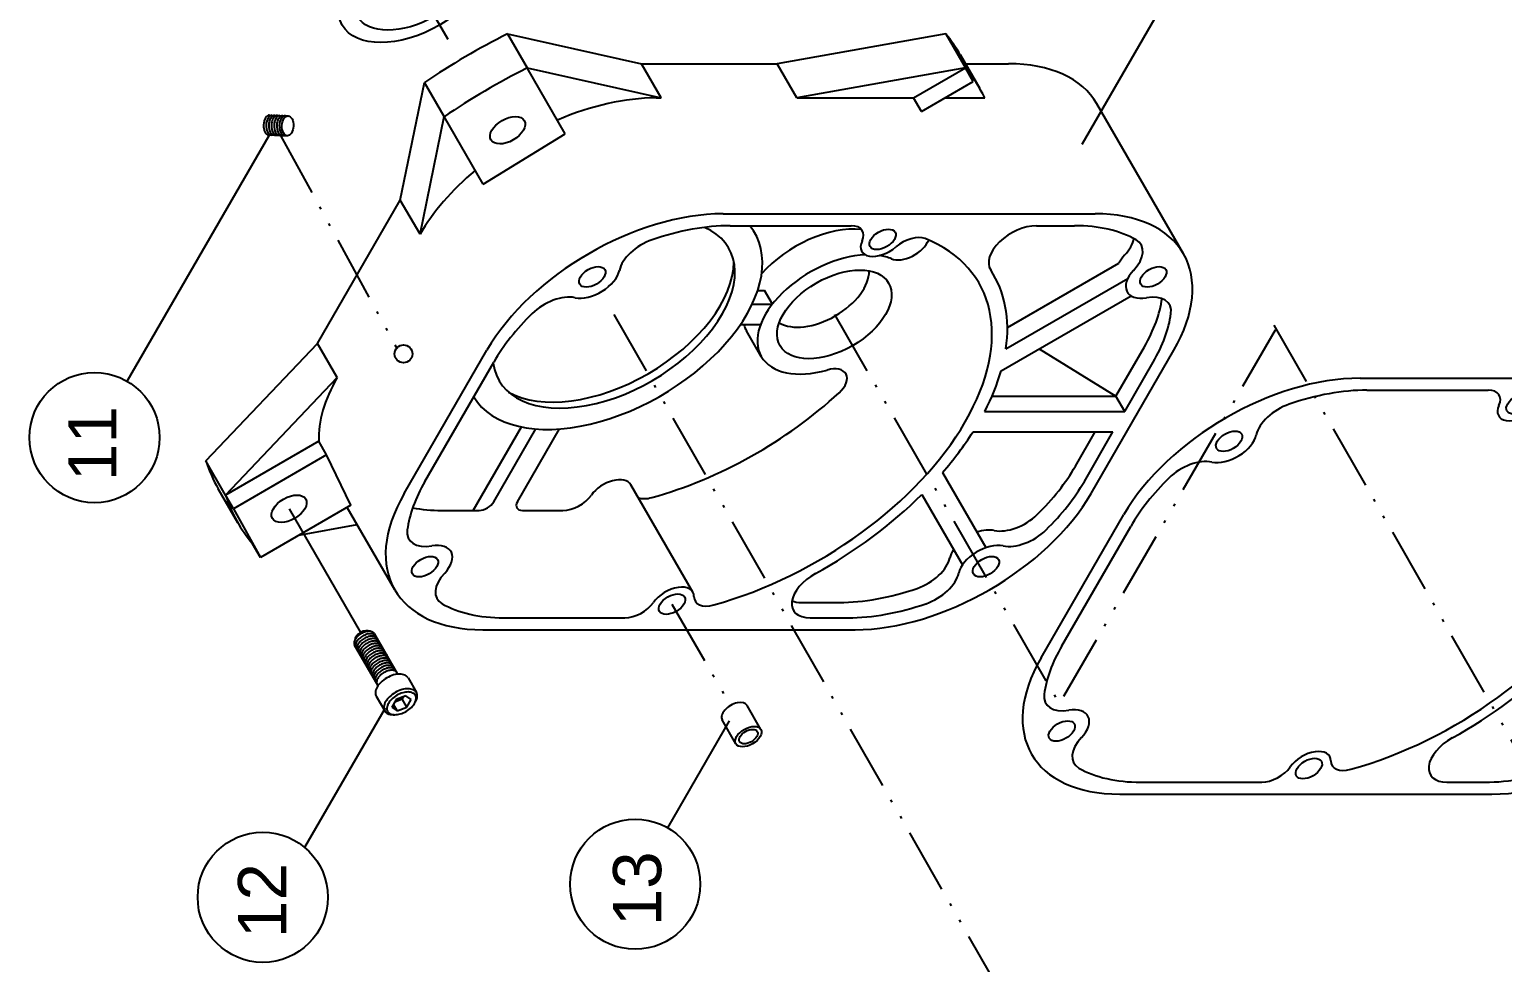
# Model space of a CAD drawing. Extents: x -1737 to 27, y -852 to 1643.
# Drawn here: x -1344 to -733, y 291 to 678 of the extents above; entities that cross this region are included whole.
import ezdxf

# ---------------------------------------------------------------- set-up
doc = ezdxf.new("R2010")
doc.units = 0
doc.header["$LTSCALE"] = 1.5
doc.linetypes.add('ACAD_ISO12W100', pattern=[22, 12, -3, 0.5, -3, 0.5, -3])
doc.layers.get('0').update_dxf_attribs({"linetype": 'CONTINUOUS'})
doc.layers.add('2', color=5, linetype='ACAD_ISO12W100')
doc.styles.add('TXT', font='arial.ttf', dxfattribs={"height": 3.5})

# ---------------------------------------------------------------- blocks, each defined once
blk = doc.blocks.new('ELIPPSE')
at = {"color": 0, "linetype": 'ByBlock'}
blk.add_circle((0, 0), 1, dxfattribs=at)
blk = doc.blocks.new('ELARC160')
at = {"color": 0, "linetype": 'ByBlock'}
blk.add_arc((0, 0), 1, 0, 180, dxfattribs=at)
blk = doc.blocks.new('ELARC161')
at = {"color": 0, "linetype": 'ByBlock'}
blk.add_arc((0, 0), 1, 0, 180, dxfattribs=at)
blk = doc.blocks.new('ELARC162')
at = {"color": 0, "linetype": 'ByBlock'}
blk.add_arc((0, 0), 1, 0, 180, dxfattribs=at)
blk = doc.blocks.new('ELARC163')
at = {"color": 0, "linetype": 'ByBlock'}
blk.add_arc((0, 0), 1, 0, 180, dxfattribs=at)
blk = doc.blocks.new('ELARC164')
at = {"color": 0, "linetype": 'ByBlock'}
blk.add_arc((0, 0), 1, 0, 180, dxfattribs=at)
blk = doc.blocks.new('ELARC158')
at = {"color": 0, "linetype": 'ByBlock'}
blk.add_arc((0, 0), 1, 0, 180, dxfattribs=at)
blk = doc.blocks.new('ELARC159')
at = {"color": 0, "linetype": 'ByBlock'}
blk.add_arc((0, 0), 1, 0, 180, dxfattribs=at)
blk = doc.blocks.new('A$C5F650D41')
for p, q in [((0.1, 9.4), (0, 40.1)), ((33.1, 9.6), (33, 40.3))]:
    blk.add_line(p, q)
at = {"xscale": 16.49999999999998, "yscale": 9.526279441628857, "rotation": 180.2752886272634}
for name, p in [('ELIPPSE', (16.5, 40.2)), ('ELARC158', (16.5, 35.8)), ('ELARC159', (16.5, 31.5)), ('ELARC160', (16.6, 27.1)), ('ELARC161', (16.6, 22.7)), ('ELARC162', (16.6, 18.3)), ('ELARC163', (16.6, 13.9)), ('ELARC164', (16.6, 9.5))]:
    blk.add_blockref(name, p, dxfattribs=at)
blk = doc.blocks.new('A$C17F514B2')
at = {"xscale": 0.25, "yscale": 0.25, "zscale": 0.25, "rotation": 115.2917484886974}
blk.add_blockref('A$C5F650D41', (13.65, 4.43), dxfattribs=at)
blk = doc.blocks.new('A$C08536280')
at = {"color": 7}
for p, q in [((56.57, 326.96), (115.97, 292.67)), ((61.52, 318.39), (111.02, 289.81)), ((0, 294.3), (0, 139.98)), ((4.95, 285.73), (4.95, 252.25)), ((4.95, 252.25), (4.95, 235.43)), ((167.58, 191.83), (167.58, 158.35)), ((172.53, 194.69), (172.53, 40.37)), ((4.95, 158.64), (4.95, 142.84)), ((167.58, 158.35), (167.58, 141.53)), ((56.04, 112.31), (26.85, 95.46)), ((65.18, 103.74), (34.04, 85.76)), ((82.02, 91.11), (82.02, 33.02)), ((90.51, 86.21), (90.51, 28.12)), ((107.35, 79.39), (138.49, 25.45)), ((116.5, 77.41), (145.68, 26.86)), ((167.58, 64.75), (167.58, 48.94)), ((61.52, 44.86), (82.02, 33.02)), ((56.57, 42), (115.97, 7.71)), ((90.51, 28.12), (111.02, 16.28))]:
    blk.add_line(p, q, dxfattribs=at)
for centre, major_axis, start_param, end_param in [((56.57, 261.64), (-40, 69.28), -0.785398, 0.785398), ((45.18, 312.11), (-7.5, 12.99), -0.421931, 0.996175), ((61.52, 253.07), (-40, 69.28), -0.785398, -0.421931), ((20.31, 300.36), (-7.5, 12.99), -1.091341, 0.326765), ((26.16, 318.39), (-6.25, 10.83), 2.050252, 4.137768), ((61.52, 253.07), (-40, 69.28), 0.326765, 0.785398), ((111.02, 224.49), (-40, 69.28), -1.148865, -0.785398), ((115.97, 227.35), (-40, 69.28), -2.356194, -0.785398), ((127.36, 264.66), (-7.5, 12.99), -2.566971, -1.148865), ((146.37, 248.98), (-6.25, 10.83), 0.574621, 2.662137), ((12.02, 231.35), (-5, 8.66), 0.785398, 2.256027), ((152.23, 224.19), (-7.5, 12.99), -1.897561, -0.479455), ((10.61, 215.92), (-5, 8.66), 2.81693, 5.39762), ((111.02, 224.49), (-40, 69.28), -2.356194, -1.897561), ((16.89, 197.66), (-5, 8.66), -0.324663, 1.149734), ((86.27, 188.16), (-57.5, 99.59), 1.149734, 3.562655), ((15.56, 152.52), (-7.5, 12.99), -1.603613, 0.785398), ((86.27, 188.16), (-61, 105.66), 1.537979, 1.998186), ((61.52, 110.18), (-40, 69.28), 0.785398, 1.244032), ((160.51, 145.62), (-5, 8.66), 2.456362, 3.926991), ((56.57, 107.32), (-40, 69.28), 0.785398, 2.356194), ((161.93, 128.55), (-5, 8.66), -0.685231, 1.895459), ((155.64, 117.55), (-5, 8.66), -2.72053, -1.246133), ((20.31, 110.48), (-7.5, 12.99), 1.244032, 2.662137), ((86.27, 188.16), (-61, 105.66), 2.109306, 2.306994), ((26.16, 85.68), (-6.25, 10.83), -0.863599, -0.479455), ((26.16, 85.68), (-6.25, 10.83), -2.566971, -1.886299), ((86.27, 188.16), (-61, 105.66), 2.405395, 2.603083), ((156.98, 70.87), (-7.5, 12.99), -2.356194, 0.032817), ((86.27, 188.16), (-61, 105.66), 2.714203, 3.17441), ((45.18, 70.01), (-7.5, 12.99), 0.574621, 1.992727), ((61.52, 110.18), (-40, 69.28), 1.992727, 2.356194), ((111.02, 81.6), (-40, 69.28), -2.814828, -2.356194), ((115.97, 73.03), (-40, 69.28), 2.356194, 3.926991), ((146.37, 16.28), (-6.25, 10.83), 0.315503, 0.996175), ((146.37, 16.28), (-6.25, 10.83), -1.091341, -0.707197), ((152.23, 34.31), (-7.5, 12.99), 2.050252, 3.468357), ((127.36, 22.56), (-7.5, 12.99), 2.719662, 4.137768), ((111.02, 81.6), (-40, 69.28), 2.356194, 2.719662)]:
    blk.add_ellipse(centre, major_axis=major_axis, ratio=0.57735, start_param=start_param, end_param=end_param, dxfattribs=at)
for centre in [(26.16, 318.39), (146.37, 248.98), (10.61, 215.92), (161.93, 128.55), (26.16, 85.68), (146.37, 16.28)]:
    blk.add_ellipse(centre, major_axis=(-3, 5.2), ratio=0.57735, dxfattribs=at)
blk = doc.blocks.new('A$C77E33574')
blk.add_blockref('A$C08536280', (0, 0))
blk = doc.blocks.new('A$C62D57A75')
blk.add_blockref('A$C77E33574', (0, 0))
blk = doc.blocks.new('A$C307E1B16')
blk.add_blockref('A$C62D57A75', (0, 0))

msp = doc.modelspace()

# ---------------------------------------------------------------- linework, layer by layer
at = {"color": 7}
for p, q in [((-907.66, 630.12), (-873.99, 688.45)), ((-1145.99, 675.89), (-1090.48, 663.47)), ((-1145.99, 675.89), (-1137.83, 661.74)), ((-964.29, 675.89), (-1034.14, 663.47)), ((-964.29, 675.89), (-956.13, 661.74)), ((-950.04, 653.06), (-958.2, 667.21)), ((-1137.83, 661.74), (-1082.31, 649.33)), ((-1122.09, 634.48), (-1137.83, 661.74)), ((-1082.31, 649.33), (-1090.48, 663.47)), ((-1090.48, 663.47), (-1034.14, 663.47)), ((-1025.98, 649.33), (-1034.14, 663.47)), ((-956.13, 661.74), (-1025.98, 649.33)), ((-977.63, 649.33), (-956.13, 661.74)), ((-952.86, 656.09), (-956.13, 661.74)), ((-956.05, 663.47), (-938.2, 663.47)), ((-1190.5, 606.91), (-1180.52, 655.7)), ((-1172.36, 641.55), (-1180.52, 655.7)), ((-974.36, 643.67), (-952.86, 656.09)), ((-1084.35, 649.33), (-1082.31, 649.33)), ((-1025.98, 649.33), (-977.63, 649.33)), ((-974.36, 643.67), (-977.63, 649.33)), ((-964.56, 649.33), (-948.06, 649.33)), ((-865.65, 584.68), (-901.58, 646.91)), ((-1182.33, 592.76), (-1172.36, 641.55)), ((-1156.2, 613.57), (-1172.36, 641.55)), ((-1303.82, 531.8), (-1244.93, 633.8)), ((-1156.2, 613.57), (-1122.09, 634.48)), ((-1224.79, 547.51), (-1190.5, 606.91)), ((-1182.33, 592.76), (-1190.5, 606.91)), ((-1056.59, 601.25), (-902.28, 601.25)), ((-1053.74, 596.3), (-1020.26, 596.3)), ((-1020.26, 596.3), (-1003.44, 596.3)), ((-926.65, 596.3), (-910.85, 596.3)), ((-938.69, 554.05), (-892.44, 580.76)), ((-939.31, 545.21), (-888.76, 574.4)), ((-1042.28, 569.43), (-1039.43, 569.43)), ((-1036.17, 563.77), (-1039.43, 569.43)), ((-1044.56, 563.77), (-1036.17, 563.77)), ((-941.3, 536.06), (-887.36, 567.2)), ((-1049.46, 555.29), (-1041.07, 555.29)), ((-1040.77, 542.03), (-1046.9, 552.64)), ((-1271.16, 498.72), (-1224.79, 547.51)), ((-1216.63, 533.37), (-1224.79, 547.51)), ((-1188.87, 485.28), (-1154.57, 544.68)), ((-925.45, 545.22), (-893.7, 525.59)), ((-903.91, 485.28), (-869.62, 544.68)), ((-893.7, 525.59), (-881.86, 546.09)), ((-1180.29, 490.23), (-1151.72, 539.73)), ((-890.03, 519.22), (-878.19, 539.73)), ((-1262.99, 484.58), (-1216.63, 533.37)), ((-945.08, 525.59), (-893.7, 525.59)), ((-890.03, 519.22), (-893.7, 525.59)), ((-948.12, 519.22), (-890.03, 519.22)), ((-1160.29, 478.21), (-1140.3, 512.84)), ((-1151.72, 481.75), (-1134.26, 511.99)), ((-1151.72, 481.75), (-1134.26, 511.99)), ((-1141.92, 481.75), (-1124.46, 511.99)), ((-1141.92, 481.75), (-1124.46, 511.99)), ((-953.02, 510.74), (-894.93, 510.74)), ((-910.44, 496.6), (-902.28, 510.74)), ((-906.77, 490.23), (-894.93, 510.74)), ((-1224.32, 506.9), (-1262.99, 484.58)), ((-1221.05, 501.25), (-1259.73, 478.92)), ((-1221.05, 501.25), (-1224.32, 506.9)), ((-1211.09, 480.33), (-1221.05, 501.25)), ((-1262.99, 484.58), (-1271.16, 498.72)), ((-1069.16, 444.32), (-1094.88, 488.87)), ((-965.64, 493.9), (-947.66, 462.76)), ((-1257.86, 473.06), (-1266.03, 487.21)), ((-1259.73, 478.92), (-1262.99, 484.58)), ((-974.22, 484.75), (-957.37, 455.57)), ((-1259.73, 478.92), (-1248.51, 458.73)), ((-1211.09, 480.33), (-1248.51, 458.73)), ((-1236.63, 478.92), (-1206.97, 427.54)), ((-1192.83, 445.28), (-1212.57, 479.48)), ((-1173.35, 478.21), (-1157.84, 478.21)), ((-1139.88, 478.21), (-1123.06, 478.21)), ((-1232.65, 467.89), (-1208.44, 472.32)), ((-1251.77, 464.38), (-1251.66, 464.41)), ((-1248.51, 458.73), (-1251.77, 464.38)), ((-1024.23, 440.03), (-1008.42, 440.03)), ((-1156.21, 428.71), (-1001.89, 428.71)), ((-1147.63, 433.66), (-1114.16, 433.66)), ((-1114.16, 433.66), (-1097.34, 433.66)), ((-1020.55, 433.66), (-1004.75, 433.66)), ((-1199.74, 405.5), (-1209.46, 422.33)), ((-1191.47, 410.27), (-1201.19, 427.11)), ((-1187.29, 408.72), (-1183.79, 402.66)), ((-1200.48, 401.1), (-1196.98, 395.04)), ((-1192.21, 399.73), (-1194.01, 396.62)), ((-1191.79, 395.06), (-1193.35, 397.76)), ((-1192.74, 398.82), (-1189.73, 399.99)), ((-1188.2, 401.28), (-1192.21, 399.73)), ((-1189.73, 399.99), (-1189.2, 400.9)), ((-1187.79, 396.62), (-1189.73, 399.99)), ((-1185.99, 399.73), (-1188.2, 401.28)), ((-1187.79, 396.62), (-1185.99, 399.73)), ((-1040.91, 387.39), (-1046.62, 397.28)), ((-1230.04, 338.52), (-1196.63, 396.38)), ((-1194.01, 396.62), (-1191.79, 395.06)), ((-1191.79, 395.06), (-1187.79, 396.62)), ((-1051.3, 381.39), (-1057.02, 391.28)), ((-1079.57, 346.55), (-1053.93, 390.95))]:
    msp.add_line(p, q, dxfattribs=at)
for points in [[(-1201.21, 427.1, 0.156851), (-1201.96, 427.77, 0.106617), (-1203.39, 428.08, 0.072341), (-1204.94, 427.86, 0.058752), (-1206.71, 427.1, 0.058752), (-1208.25, 425.95, 0.072341), (-1209.22, 424.72, 0.106617), (-1209.67, 423.32, 0.156851), (-1209.46, 422.33)], [(-1200.63, 426.09, 0.156851), (-1201.38, 426.76, 0.106617), (-1202.81, 427.07, 0.072341), (-1204.36, 426.85, 0.058752), (-1206.13, 426.09, 0.058752), (-1207.67, 424.93, 0.072341), (-1208.64, 423.71, 0.106617), (-1209.09, 422.31, 0.156851), (-1208.88, 421.32)], [(-1200.05, 425.08, 0.156851), (-1200.79, 425.75, 0.106617), (-1202.23, 426.06, 0.072341), (-1203.78, 425.84, 0.058752), (-1205.54, 425.08, 0.058752), (-1207.09, 423.92, 0.072341), (-1208.06, 422.7, 0.106617), (-1208.51, 421.3, 0.156851), (-1208.29, 420.31)], [(-1199.46, 424.07, 0.156851), (-1200.21, 424.74, 0.106617), (-1201.64, 425.05, 0.072341), (-1203.19, 424.83, 0.058752), (-1204.96, 424.07, 0.058752), (-1206.5, 422.91, 0.072341), (-1207.48, 421.69, 0.106617), (-1207.92, 420.29, 0.156851), (-1207.71, 419.3)], [(-1198.88, 423.06, 0.156851), (-1199.63, 423.73, 0.106617), (-1201.06, 424.04, 0.072341), (-1202.61, 423.82, 0.058752), (-1204.38, 423.06, 0.058752), (-1205.92, 421.9, 0.072341), (-1206.89, 420.67, 0.106617), (-1207.34, 419.28, 0.156851), (-1207.13, 418.29)], [(-1198.3, 422.05, 0.156851), (-1199.04, 422.72, 0.106617), (-1200.48, 423.03, 0.072341), (-1202.03, 422.81, 0.058752), (-1203.8, 422.05, 0.058752), (-1205.34, 420.89, 0.072341), (-1206.31, 419.66, 0.106617), (-1206.76, 418.27, 0.156851), (-1206.54, 417.28)], [(-1197.71, 421.04, 0.156851), (-1198.46, 421.71, 0.106617), (-1199.89, 422.02, 0.072341), (-1201.44, 421.8, 0.058752), (-1203.21, 421.04, 0.058752), (-1204.76, 419.88, 0.072341), (-1205.73, 418.65, 0.106617), (-1206.17, 417.26, 0.156851), (-1205.96, 416.27)], [(-1197.13, 420.03, 0.156851), (-1197.88, 420.7, 0.106617), (-1199.31, 421.01, 0.072341), (-1200.86, 420.79, 0.058752), (-1202.63, 420.03, 0.058752), (-1204.17, 418.87, 0.072341), (-1205.14, 417.64, 0.106617), (-1205.59, 416.25, 0.156851), (-1205.38, 415.26)], [(-1196.55, 419.02, 0.156851), (-1197.29, 419.69, 0.106617), (-1198.73, 420, 0.072341), (-1200.28, 419.78, 0.058752), (-1202.05, 419.02, 0.058752), (-1203.59, 417.86, 0.072341), (-1204.56, 416.63, 0.106617), (-1205.01, 415.24, 0.156851), (-1204.79, 414.25)], [(-1195.96, 418.01, 0.156851), (-1196.71, 418.68, 0.106617), (-1198.14, 418.99, 0.072341), (-1199.69, 418.77, 0.058752), (-1201.46, 418.01, 0.058752), (-1203.01, 416.85, 0.072341), (-1203.98, 415.62, 0.106617), (-1204.42, 414.23, 0.156851), (-1204.21, 413.24)], [(-1195.38, 417, 0.156851), (-1196.13, 417.67, 0.106617), (-1197.56, 417.98, 0.072341), (-1199.11, 417.76, 0.058752), (-1200.88, 417, 0.058752), (-1202.42, 415.84, 0.072341), (-1203.39, 414.61, 0.106617), (-1203.84, 413.22, 0.156851), (-1203.63, 412.23)], [(-1194.8, 415.98, 0.156851), (-1195.55, 416.66, 0.106617), (-1196.98, 416.97, 0.072341), (-1198.53, 416.75, 0.058752), (-1200.3, 415.98, 0.058752), (-1201.84, 414.83, 0.072341), (-1202.81, 413.6, 0.106617), (-1203.26, 412.21, 0.156851), (-1203.05, 411.22)], [(-1194.21, 414.97, 0.156851), (-1194.96, 415.65, 0.106617), (-1196.39, 415.96, 0.072341), (-1197.94, 415.74, 0.058752), (-1199.71, 414.97, 0.058752), (-1201.26, 413.82, 0.072341), (-1202.23, 412.59, 0.106617), (-1202.67, 411.2, 0.156851), (-1202.46, 410.21)], [(-1193.63, 413.96, 0.156851), (-1194.38, 414.64, 0.106617), (-1195.81, 414.95, 0.072341), (-1197.36, 414.73, 0.058752), (-1199.13, 413.96, 0.058752), (-1200.67, 412.81, 0.072341), (-1201.64, 411.58, 0.106617), (-1202.09, 410.19, 0.156851), (-1201.88, 409.2)], [(-1193.05, 412.95, 0.156851), (-1193.8, 413.63, 0.106617), (-1195.23, 413.94, 0.072341), (-1196.78, 413.72, 0.058752), (-1198.55, 412.95, 0.058752), (-1200.09, 411.8, 0.072341), (-1201.06, 410.57, 0.106617), (-1201.51, 409.18, 0.156851), (-1201.3, 408.19)], [(-1192.46, 411.94, 0.156851), (-1193.21, 412.62, 0.106617), (-1194.64, 412.93, 0.072341), (-1196.19, 412.71, 0.058752), (-1197.96, 411.94, 0.058752), (-1199.51, 410.79, 0.072341), (-1200.48, 409.56, 0.106617), (-1200.93, 408.17, 0.156851), (-1200.71, 407.18)], [(-1187.29, 408.72, 0.156851), (-1188.48, 409.8, 0.106617), (-1190.78, 410.3, 0.072341), (-1193.26, 409.94, 0.058752), (-1196.09, 408.72, 0.058752), (-1198.55, 406.88, 0.072341), (-1200.11, 404.91, 0.106617), (-1200.82, 402.68, 0.156851), (-1200.48, 401.1)], [(-1191.88, 410.93, 0.156851), (-1192.63, 411.61, 0.106617), (-1194.06, 411.92, 0.072341), (-1195.61, 411.69, 0.058752), (-1197.38, 410.93, 0.058752), (-1198.92, 409.78, 0.072341), (-1199.89, 408.55, 0.106617), (-1200.34, 407.16, 0.156851), (-1200.13, 406.17)], [(-1184.4, 398.47, 0.012785), (-1184.17, 398.85, 0.106617), (-1183.45, 401.08, 0.156851), (-1183.79, 402.66, 0.156851), (-1184.98, 403.74, 0.106617), (-1187.28, 404.24, 0.072341), (-1189.76, 403.87, 0.058752), (-1192.59, 402.66, 0.058752), (-1195.05, 400.82, 0.072341), (-1196.61, 398.85, 0.106617), (-1197.33, 396.62, 0.156851), (-1196.98, 395.04, 0.156851), (-1195.79, 393.95, 0.106617), (-1193.5, 393.46, 0.012785), (-1193.05, 393.47)], [(-1188.07, 394.84, 0.058752), (-1185.91, 396.45, 0.072341), (-1184.55, 398.17, 0.106617), (-1183.93, 400.13, 0.156851), (-1184.22, 401.51, 0.156851), (-1185.27, 402.46, 0.106617), (-1187.28, 402.89, 0.072341), (-1189.45, 402.57, 0.058752), (-1191.92, 401.51, 0.058752), (-1194.08, 399.9, 0.072341), (-1195.44, 398.17, 0.106617), (-1196.07, 396.22, 0.156851), (-1195.77, 394.84, 0.156851), (-1194.72, 393.89, 0.106617), (-1192.72, 393.46, 0.072341), (-1190.55, 393.78, 0.058752), (-1188.07, 394.84)]]:
    msp.add_lwpolyline(points, format="xyb", dxfattribs=at)
msp.add_circle((-1189.18, 543.15), 3.72)
for centre in [(-1317.32, 508.42), (-1093.07, 323.16), (-1247.55, 317.72)]:
    msp.add_circle(centre, 27, dxfattribs=at)
for centre, major_axis in [((-1184.31, 697.06), (-30.31, -17.5)), ((-1184.31, 697.06), (-24.03, -13.87)), ((-1146, 635.9), (-6.93, -4)), ((-990.46, 590.64), (-5.2, -3)), ((-1110.89, 575.09), (-5.2, -3)), ((-1010.46, 559.53), (-22.52, -13)), ((-878.19, 575.09), (-5.2, -3)), ((-1236.63, 478.92), (-6.93, -4)), ((-1180.29, 454.88), (-5.2, -3)), ((-947.59, 454.88), (-5.2, -3)), ((-1077.82, 439.32), (-5.2, -3)), ((-1046.11, 384.39), (-5.2, -3)), ((-1046.11, 384.39), (-3.68, -2.12))]:
    msp.add_ellipse(centre, major_axis=major_axis, ratio=0.57735, dxfattribs=at)
for centre, major_axis, start_param, end_param in [((-1110.14, 577.21), (-155.88, -90), -1.672592, -1.4499), ((-1114.09, 577.21), (-155.88, -90), 3.141593, 3.243388), ((-1101.98, 563.06), (-155.88, -90), -1.672592, -1.4499), ((-1105.92, 563.06), (-155.88, -90), 3.100931, 3.243388), ((-970.86, 606.91), (-69.28, -40), -3.141593, -2.356194), ((-1117.01, 592.76), (-69.28, -40), -2.356194, -1.778083), ((-1117.01, 592.76), (-69.28, -40), -1.272184, -0.785398), ((-1089.25, 544.68), (-69.28, -40), -2.356194, -0.785398), ((-934.94, 544.68), (-69.28, -40), 2.356194, 3.926991), ((-1101.91, 559.53), (-58.46, -33.75), 0.015174, 3.235616), ((-1101.91, 559.53), (-47.63, -27.5), -0.239277, 3.544367), ((-1086.4, 539.73), (-69.28, -40), -2.356194, -1.897561), ((-1016.59, 570.14), (-30.31, -17.5), -2.4672, -1.041433), ((-1007.52, 589.23), (-8.66, -5), 2.456362, 3.926991), ((-932.78, 585.69), (-12.99, -7.5), -2.356194, 0.032817), ((-943.51, 539.73), (-69.28, -40), -2.814828, -2.356194), ((-1086.1, 580.94), (-12.99, -7.5), -1.897561, -0.479455), ((-1050.06, 514.98), (-99.59, -57.5), 1.149734, 3.562655), ((-990.46, 590.64), (-8.66, -5), -0.685231, 1.895459), ((-980.06, 589.2), (-8.66, -5), 0.415939, 2.521866), ((-979.46, 584.35), (-8.66, -5), -2.72053, -1.246133), ((-899.89, 587.31), (-12.99, -7.5), 2.050252, 2.710587), ((-896.22, 580.94), (-12.99, -7.5), 2.050252, 3.468357), ((-1104.15, 563.42), (-49.36, -28.5), 0.326625, 2.814968), ((-1010.46, 559.53), (-30.31, -17.5), -2.305726, 1.154857), ((-1010.46, 559.53), (-30.31, -17.5), -2.725654, -2.520178), ((-1010.46, 559.53), (-30.31, -17.5), -2.725654, -2.520178), ((-881.86, 581.45), (-10.83, -6.25), -1.091341, -0.707197), ((-1110.89, 575.09), (-10.83, -6.25), 0.574621, 2.662137), ((-1016.59, 570.14), (-19.49, -11.25), 0.29797, 2.843623), ((-1050.06, 514.98), (-105.66, -61), 2.714203, 3.17441), ((-878.19, 575.09), (-10.83, -6.25), -1.091341, 0.996175), ((-1126.57, 556.07), (-12.99, -7.5), -2.566971, -1.148865), ((-947.18, 546.09), (-69.28, -40), 2.356194, 2.719662), ((-884.47, 556.07), (-12.99, -7.5), 2.719662, 4.137768), ((-1086.4, 539.73), (-69.28, -40), -1.148865, -0.785398), ((-943.51, 539.73), (-69.28, -40), 2.356194, 2.719662), ((-1016.59, 570.14), (-30.31, -17.5), -0.141897, 0), ((-1151.31, 533.37), (-69.28, -40), -0.785398, -0.298612), ((-1014.33, 529.86), (-8.66, -5), 1.945057, 4.29645), ((-1050.06, 514.98), (-105.66, -61), 2.405395, 2.603083), ((-1075.78, 559.53), (-99.59, -57.5), 1.149734, 1.945057), ((-1050.06, 514.98), (-105.66, -61), 2.109306, 2.306994), ((-1110.14, 577.21), (-155.88, -90), -0.120897, 0), ((-975.76, 496.6), (-69.28, -40), 1.992727, 2.356194), ((-1114.97, 490.23), (-69.28, -40), -0.785398, -0.421931), ((-1103.54, 483.87), (-8.66, -5), 3.141593, 5.39762), ((-972.09, 490.23), (-69.28, -40), 1.992727, 2.356194), ((-1101.98, 563.06), (-155.88, -90), -0.120897, 0.101795), ((-1123.55, 485.28), (-69.28, -40), -0.785398, 0.785398), ((-1118.97, 485.28), (-8.66, -5), 0.785398, 2.256027), ((-1085.28, 490.16), (-8.66, -5), 0.461206, 1.149734), ((-1050.06, 514.98), (-105.66, -61), 1.537979, 1.998186), ((-969.23, 485.28), (-69.28, -40), 0.785398, 2.356194), ((-1140.69, 534.78), (-69.28, -40), 0.590584, 0.785398), ((-1155.8, 481.75), (-4.33, -2.5), 0.785398, 2.356194), ((-1137.84, 481.75), (-4.33, -2.5), -0.785398, 0.785398), ((-935.59, 480.26), (-12.99, -7.5), 0.574621, 1.992727), ((-1174.01, 473.89), (-12.99, -7.5), -0.421931, 0.996175), ((-951.27, 461.24), (-10.83, -6.25), -2.566971, -1.886299), ((-931.92, 473.89), (-12.99, -7.5), 0.574621, 1.992727), ((-1180.29, 454.88), (-10.83, -6.25), 2.050252, 4.137768), ((-976.06, 455.38), (-12.99, -7.5), 1.244032, 2.662137), ((-951.27, 461.24), (-10.83, -6.25), -0.863599, -0.479455), ((-947.59, 454.88), (-10.83, -6.25), -2.566971, -0.479455), ((-1162.26, 449.02), (-12.99, -7.5), -1.091341, 0.326765), ((-972.38, 449.02), (-12.99, -7.5), 1.244032, 2.662137), ((-1077.82, 439.32), (-8.66, -5), 2.81693, 5.39762), ((-1014.43, 444.27), (-12.99, -7.5), -1.603613, 0.785398), ((-1093.25, 440.74), (-8.66, -5), 0.785398, 2.256027), ((-1059.57, 445.61), (-8.66, -5), -0.324663, 1.149734), ((-1018.1, 450.63), (-12.99, -7.5), 0.438149, 0.785398), ((-975.76, 496.6), (-69.28, -40), 0.785398, 1.244032), ((-1114.97, 490.23), (-69.28, -40), 0.326765, 0.785398), ((-972.09, 490.23), (-69.28, -40), 0.785398, 1.244032), ((-1205.85, 425.6), (-3.37, -1.94), -2.814113, -0.327479), ((-1051.82, 394.28), (-5.2, -3), -3.141593, 0)]:
    msp.add_ellipse(centre, major_axis=major_axis, ratio=0.57735, start_param=start_param, end_param=end_param, dxfattribs=at)
at = {"layer": '2', "color": 7, "ltscale": 1.5}
for p, q in [((-1184.31, 697.06), (-1168.63, 669.9)), ((-1240.19, 633.75), (-1191.84, 545.2)), ((-1101.91, 559.53), (-916.01, 233.45)), ((-1010.46, 559.53), (-917.16, 397.92)), ((-827.62, 553.01), (-917.16, 397.92)), ((-828.21, 555.06), (-707.65, 344.52)), ((-1077.82, 439.32), (-1053.55, 397.28))]:
    msp.add_line(p, q, dxfattribs=at)

# ---------------------------------------------------------------- block references
for name, p, rotation in [('A$C17F514B2', (-1232.92, 639.85), 151.9999999999858), ('A$C307E1B16', (-597.73, 360.52), 90)]:
    msp.add_blockref(name, p, dxfattribs=dict(rotation=rotation))

# ---------------------------------------------------------------- texts
at = {"color": 7, "style": 'TXT'}
for s, p in [('11', (-1308.26, 490.39)), ('12', (-1237.83, 300.83)), ('13', (-1082.27, 305.69))]:
    msp.add_text(s, height=20, rotation=90, dxfattribs=at).set_placement(p)

doc.saveas('drawing.dxf')
